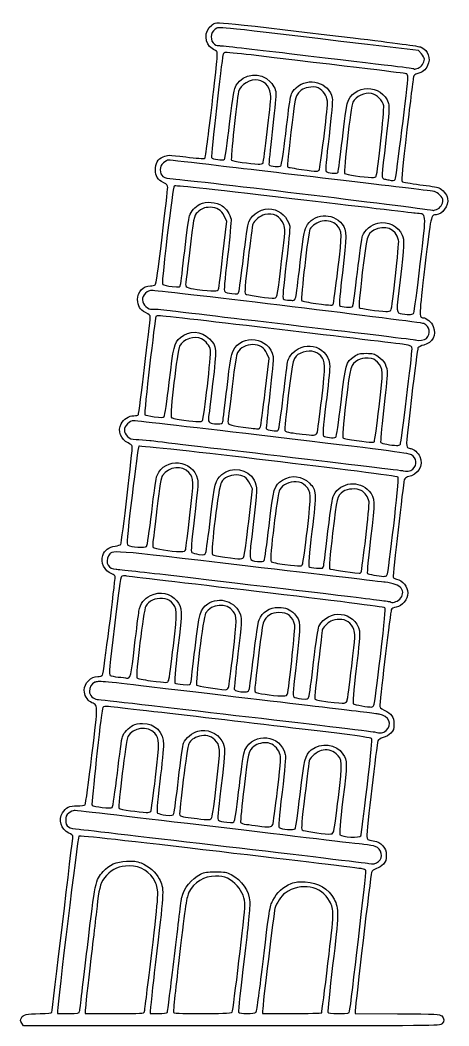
# Model space of a CAD drawing. Extents: x 10 to 184, y 190 to 292.
# Drawn here: x 146.03 to 164.83, y 247.54 to 291.65 of the extents above; entities that cross this region are included whole.
import ezdxf

# ---------------------------------------------------------------- set-up
doc = ezdxf.new("R2010")
doc.units = 0
doc.layers.add('Layer_1', color=7, linetype='CONTINUOUS')

msp = doc.modelspace()

# ---------------------------------------------------------------- linework, layer by layer
at = {"layer": 'Layer_1', "color": 7}
for points in [[(163.63106, 290.175142), (163.50497, 290.316255), (161.26901, 290.581959)], [(154.92242, 281.385403), (155.0912, 282.839027), (154.98262, 283.057289)], [(163.29667, 278.812919), (163.29707, 278.812916)], [(156.77682, 275.367239), (156.944, 276.815177), (156.8501, 277.027376)], [(156.05221, 269.657447), (156.21832, 271.091624), (156.11127, 271.305138)], [(160.97735, 255.870569), (160.97765, 255.870571)], [(147.66421, 248.208041), (147.66359, 248.083723), (148.1374, 248.083723)], [(148.88417, 248.245659), (148.88417, 248.083734), (150.16951, 248.083734)], [(151.73218, 248.221504), (151.73218, 248.083733), (152.09117, 248.083733)], [(156.65965, 248.202478), (156.65965, 248.083734), (157.94537, 248.083734)], [(160.72804, 248.234533), (160.72826, 248.091518), (162.57703, 248.076308)], [(155.3048, 247.541228), (146.17411, 247.541228), (146.09661, 247.659452), (146.09639, 247.659475)]]:
    msp.add_lwpolyline(points, dxfattribs=at)
for points in [[(163.48053, 289.543084)], [(156.68154, 285.377937)], [(159.1386, 285.076331)], [(161.64858, 284.813581)], [(162.48058, 284.667185)], [(164.29425, 283.349783)], [(154.73168, 279.852673)], [(157.29117, 279.558829)], [(159.75925, 279.190563)], [(162.29094, 278.919508)], [(163.84641, 277.692906)], [(154.02577, 274.088829)], [(156.56782, 273.817588)], [(159.05293, 273.546342)], [(161.56609, 273.175733)], [(162.70463, 273.049079)], [(163.25081, 271.954067)], [(153.28912, 268.438001)], [(155.8444, 268.121556)], [(158.42005, 267.805107)], [(160.98075, 267.438305)], [(162.11818, 267.307835)], [(162.67565, 266.253306)], [(152.54321, 262.696761)], [(155.16527, 262.380323)], [(157.76549, 262.154288)], [(160.36478, 261.792634)], [(161.5481, 261.600513)], [(162.08103, 260.49696)], [(151.75893, 256.950965)], [(154.44183, 256.684284)], [(157.11009, 256.367838)], [(159.77787, 256.051401)], [(161.75197, 254.745854)], [(148.63462, 248.185438)], [(151.4788, 248.162844)], [(155.3304, 248.135875)], [(159.25344, 248.119894)]]:
    msp.add_lwpolyline(points, close=True, dxfattribs=at)
for points in [[(154.43259, 291.426393), (154.68058, 291.599197), (154.08544, 291.652279), (160.62815, 290.873793)], [(154.45639, 290.401431), (154.10012, 290.59835), (154.08648, 291.185231), (154.43259, 291.426393)], [(154.66001, 291.296846), (154.41298, 291.194525), (154.32713, 290.862802), (154.49307, 290.651841)], [(161.26901, 290.581959), (154.61734, 291.372389), (154.79578, 291.353087), (154.66001, 291.296846)], [(160.62815, 290.873793), (162.46444, 290.655302), (163.53563, 290.509303), (163.6191, 290.466138)], [(154.44373, 287.933774), (154.67934, 289.916578), (154.70849, 290.245063), (154.65229, 290.284004)], [(154.65229, 290.284004), (154.61639, 290.308901), (154.5282, 290.361744), (154.45639, 290.401431)], [(154.49307, 290.651841), (154.56607, 290.559052), (154.62625, 290.532728), (154.76546, 290.532728)], [(154.76546, 290.532728), (154.86376, 290.532728), (156.2405, 290.379492), (157.82492, 290.192204)], [(163.6191, 290.466138), (163.9334, 290.303607), (164.04483, 289.984437), (163.90087, 289.659011)], [(154.92061, 290.10958), (154.86521, 289.848048), (154.39585, 285.679634), (154.41587, 285.627451)], [(155.00211, 290.229729), (154.96851, 290.216848), (154.93181, 290.162781), (154.92061, 290.10958)], [(156.16657, 290.12255), (155.55968, 290.19438), (155.03567, 290.242611), (155.00211, 290.229729)], [(162.98672, 289.290727), (162.94582, 289.316011), (161.79265, 289.456656), (156.16657, 290.12255)], [(157.82492, 290.192204), (162.54142, 289.634688), (163.26792, 289.545201), (163.29465, 289.518466)], [(163.48053, 289.543083), (163.62902, 289.594847), (163.75714, 289.779656), (163.75714, 289.942084)], [(163.75714, 289.942084), (163.75714, 289.992654), (163.70044, 290.09753), (163.63106, 290.175142)], [(155.50905, 288.799936), (155.8148, 289.321669), (156.58821, 289.398981), (156.99519, 288.948495)], [(163.29465, 289.518466), (163.32675, 289.486329), (163.31215, 289.484391), (163.48053, 289.543084)], [(163.90087, 289.659011), (163.81017, 289.453863), (163.68335, 289.355892), (163.43007, 289.295176)], [(156.46483, 289.021391), (156.14744, 289.091103), (155.66512, 288.806047), (155.60786, 288.514912)], [(157.02136, 288.281205), (157.02136, 288.677504), (156.82174, 288.943002), (156.46483, 289.021391)], [(156.99519, 288.948495), (157.19317, 288.729355), (157.24721, 288.601125), (157.24798, 288.348567)], [(158.13619, 288.68816), (158.6599, 289.185616), (159.58748, 288.918738), (159.71763, 288.233155)], [(162.48059, 284.667171), (162.52239, 284.719031), (163.0351, 288.861552), (163.03422, 289.139957)], [(163.03422, 289.139957), (163.03399, 289.206865), (163.01262, 289.274711), (162.98672, 289.290727)], [(163.28151, 289.164513), (163.26781, 289.108949), (163.13752, 288.066681), (162.992, 286.848363)], [(163.43007, 289.295176), (163.35377, 289.276884), (163.2969, 289.226869), (163.28151, 289.164513)], [(155.21526, 287.098104), (155.3761, 288.442507), (155.40805, 288.627603), (155.50905, 288.799936)], [(155.60786, 288.514912), (155.52116, 288.073825), (155.25476, 285.545454), (155.29121, 285.509007)], [(157.67718, 286.668478), (157.89369, 288.503175), (157.88055, 288.445327), (158.13619, 288.68816)], [(158.7725, 288.714234), (158.48822, 288.694342), (158.32646, 288.6036), (158.17254, 288.377682)], [(159.19127, 288.625848), (159.05918, 288.714859), (158.99003, 288.729455), (158.7725, 288.714234)], [(159.50765, 288.008463), (159.50756, 288.262239), (159.38977, 288.492093), (159.19127, 288.625848)], [(160.37125, 287.97856), (160.61359, 288.865208), (161.91802, 288.876432), (162.18236, 287.99415)], [(161.44527, 288.430552), (161.13597, 288.488572), (160.75349, 288.314062), (160.61925, 288.053674)], [(156.68154, 285.377933), (156.72054, 285.441033), (157.02136, 288.011115), (157.02136, 288.281205)], [(157.24798, 288.348567), (157.2483, 288.244515), (157.17358, 287.52379), (157.08194, 286.746955)], [(158.17254, 288.377682), (158.09614, 288.265526), (158.0506, 287.988721), (157.90393, 286.744232)], [(159.71763, 288.233155), (159.73663, 288.133009), (159.68093, 287.482374), (159.57479, 286.565077)], [(160.61925, 288.053674), (160.53105, 287.882507), (160.19779, 284.987471), (160.25925, 284.926005)], [(161.97434, 287.888777), (161.93174, 288.116059), (161.6648, 288.389366), (161.44527, 288.430552)], [(154.13201, 285.590992), (154.15281, 285.611792), (154.29308, 286.666045), (154.44373, 287.933774)], [(159.1386, 285.076334), (159.1895, 285.137694), (159.50777, 287.666228), (159.50765, 288.008463)], [(160.1604, 286.426065), (160.2492, 287.180483), (160.34407, 287.879106), (160.37125, 287.97856)], [(161.64858, 284.813577), (161.71478, 284.986073), (162.00497, 287.725525), (161.97434, 287.888777)], [(162.18236, 287.99415), (162.22966, 287.836342), (162.21366, 287.608313), (162.06907, 286.380052)], [(154.99173, 285.546581), (155.01543, 285.570261), (155.116, 286.268446), (155.21526, 287.098104)], [(157.08194, 286.746955), (156.99034, 285.970121), (156.92882, 285.321036), (156.94531, 285.304545)], [(157.90393, 286.744232), (157.80683, 285.920106), (157.74218, 285.230973), (157.76032, 285.212825)], [(162.992, 286.848363), (162.79326, 285.184442), (162.74023, 284.619614), (162.77891, 284.578482)], [(157.46143, 285.259925), (157.49513, 285.292095), (157.58058, 285.849935), (157.67718, 286.668478)], [(159.57479, 286.565077), (159.45769, 285.553025), (159.4157, 285.046262), (159.44641, 285.01555)], [(159.97244, 284.98528), (159.98704, 285.02329), (160.07164, 285.671648), (160.1604, 286.426065)], [(162.06907, 286.380052), (161.86997, 284.68843), (161.87077, 284.709833), (162.00537, 284.681105)], [(151.9582, 285.071077), (151.9582, 285.378985), (152.058, 285.549231), (152.30153, 285.656972)], [(152.30153, 285.656972), (152.50241, 285.745832), (152.50444, 285.745812), (153.2985, 285.649572)], [(152.54143, 285.514795), (152.49493, 285.514795), (152.39353, 285.458165), (152.31606, 285.388942)], [(154.72193, 285.265327), (153.56914, 285.402534), (152.58791, 285.514795), (152.54143, 285.514795)], [(153.2985, 285.649572), (153.73613, 285.596552), (154.11121, 285.570182), (154.13201, 285.590992)], [(154.41587, 285.627451), (154.44427, 285.553511), (154.93039, 285.485242), (154.99173, 285.546581)], [(155.29121, 285.509007), (155.33541, 285.464857), (156.13242, 285.349916), (156.46491, 285.339757)], [(152.32412, 284.518077), (152.06081, 284.652407), (151.9582, 284.807485), (151.9582, 285.071077)], [(152.31606, 285.388942), (152.20525, 285.289932), (152.17521, 285.226503), (152.17521, 285.091523)], [(152.17521, 285.091523), (152.17521, 284.807469), (152.29823, 284.719374), (152.73971, 284.687269)], [(160.45706, 284.587275), (158.45554, 284.822996), (155.87473, 285.12812), (154.72193, 285.265327)], [(156.46491, 285.339757), (156.56911, 285.336557), (156.6666, 285.353747), (156.68154, 285.377937)], [(156.94531, 285.304545), (157.00951, 285.240385), (157.40513, 285.206185), (157.46143, 285.259925)], [(157.76032, 285.212825), (157.77842, 285.194675), (158.05192, 285.145775), (158.36798, 285.104161)], [(158.36798, 285.104161), (159.10804, 285.006711), (159.08161, 285.007671), (159.1386, 285.076331)], [(159.44641, 285.01555), (159.47151, 284.99045), (159.59417, 284.95782), (159.71899, 284.94304)], [(159.71899, 284.94304), (159.89823, 284.92181), (159.95149, 284.93069), (159.97244, 284.98528)], [(152.50033, 284.304607), (152.5006, 284.402717), (152.46453, 284.446464), (152.32412, 284.518077)], [(152.73971, 284.687269), (153.7151, 284.616339), (164.09362, 283.358018), (164.14595, 283.304343)], [(160.25925, 284.926005), (160.30695, 284.878335), (161.0882, 284.762805), (161.43547, 284.752071)], [(164.2037, 284.133725), (164.1446, 284.147455), (162.45858, 284.351553), (160.45706, 284.587275)], [(161.43547, 284.752071), (161.56364, 284.748071), (161.63091, 284.767521), (161.64858, 284.813581)], [(162.00537, 284.681105), (162.06127, 284.669165), (162.14778, 284.650795), (162.1975, 284.640285)], [(162.1975, 284.640285), (162.36766, 284.604305), (162.4351, 284.610715), (162.48058, 284.667185)], [(162.77891, 284.578482), (162.80721, 284.548362), (163.15588, 284.483802), (163.5537, 284.43501)], [(152.25654, 282.129971), (152.39043, 283.258151), (152.50013, 284.236737), (152.50033, 284.304607)], [(152.78592, 284.371379), (152.75422, 284.339279), (152.6293, 283.451347), (152.48241, 282.214713)], [(157.94788, 283.819243), (153.9624, 284.2926), (152.82792, 284.413947), (152.78592, 284.371379)], [(163.5537, 284.43501), (163.95152, 284.38622), (164.32967, 284.326153), (164.39403, 284.301532)], [(164.57086, 283.75297), (164.57086, 283.870793), (164.3501, 284.099728), (164.2037, 284.133725)], [(164.39403, 284.301532), (164.55375, 284.240432), (164.74221, 284.006365), (164.77579, 283.827374)], [(153.91517, 283.577584), (154.18212, 283.713771), (154.63668, 283.683263), (154.8829, 283.512634)], [(163.36062, 283.182532), (163.19309, 283.199042), (160.75735, 283.48556), (157.94788, 283.819243)], [(164.77579, 283.827374), (164.83349, 283.519949), (164.54656, 283.118819), (164.26901, 283.118819)], [(164.29425, 283.349779), (164.4442, 283.402049), (164.57086, 283.586672), (164.57086, 283.75297)], [(153.8022, 283.219613), (153.64776, 283.075632), (153.62438, 282.957484), (153.45129, 281.446201)], [(153.45501, 283.063491), (153.52161, 283.268973), (153.69927, 283.467441), (153.91517, 283.577584)], [(154.35576, 283.442231), (154.10877, 283.440331), (153.98594, 283.390921), (153.8022, 283.219613)], [(154.98262, 283.057289), (154.84732, 283.329275), (154.65954, 283.444585), (154.35576, 283.442231)], [(154.8829, 283.512634), (155.07146, 283.381956), (155.22991, 283.14143), (155.27631, 282.915419)], [(156.05808, 282.810872), (156.20103, 283.168156), (156.68247, 283.432377), (157.07094, 283.366747)], [(157.58783, 282.692086), (157.44826, 283.057532), (157.13065, 283.221306), (156.75674, 283.120623)], [(157.07094, 283.366747), (157.44162, 283.304117), (157.75908, 282.997721), (157.85129, 282.613584)], [(158.57098, 282.576064), (158.86887, 283.178648), (159.72427, 283.244888), (160.15856, 282.699002)], [(163.58003, 280.964734), (163.85836, 283.343017), (163.87929, 283.131424), (163.36062, 283.182532)], [(164.14595, 283.304343), (164.14895, 283.301743), (164.21515, 283.322223), (164.29425, 283.349783)], [(153.24698, 281.53662), (153.33498, 282.294961), (153.42861, 282.982053), (153.45501, 283.063491)], [(155.27631, 282.915419), (155.29161, 282.840829), (155.22361, 282.108481), (155.1252, 281.287982)], [(155.82462, 281.23891), (155.91462, 282.007556), (156.01969, 282.714939), (156.05808, 282.810872)], [(156.75674, 283.120623), (156.55068, 283.065133), (156.27361, 282.848552), (156.22904, 282.708127)], [(159.27712, 282.834645), (159.08796, 282.809275), (158.81831, 282.633784), (158.73805, 282.483813)], [(159.91124, 282.656118), (159.75621, 282.81468), (159.55359, 282.871727), (159.27712, 282.834645)], [(161.04435, 282.19221), (161.11895, 282.418265), (161.4533, 282.695258), (161.72082, 282.752629)], [(161.72082, 282.752629), (162.15069, 282.844819), (162.62527, 282.611752), (162.79016, 282.22747)], [(164.26901, 283.118819), (164.0484, 283.118819), (164.04764, 283.115319), (163.78188, 280.864354)], [(156.22904, 282.708127), (156.21354, 282.659337), (156.12268, 281.963847), (156.0271, 281.162585)], [(157.49823, 281.077235), (157.65792, 282.446198), (157.66094, 282.500607), (157.58783, 282.692086)], [(157.85129, 282.613584), (157.86729, 282.547034), (157.79929, 281.816332), (157.70029, 280.989813)], [(158.31137, 281.016737), (158.43959, 282.1091), (158.4901, 282.412452), (158.57098, 282.576064)], [(158.73805, 282.483813), (158.65945, 282.336889), (158.32324, 279.403004), (158.37862, 279.346995)], [(159.96574, 280.710035), (160.1598, 282.333743), (160.15784, 282.403902), (159.91124, 282.656118)], [(160.15856, 282.699002), (160.35696, 282.449615), (160.35772, 282.197166), (160.16456, 280.569619)], [(161.53795, 282.432629), (161.24877, 282.270811), (161.23005, 282.201566), (161.03597, 280.575961)], [(162.62798, 282.006812), (162.51558, 282.50518), (162.01621, 282.700258), (161.53795, 282.432629)], [(151.95174, 280.039858), (151.99554, 280.067588), (152.08291, 280.666991), (152.25654, 282.129971)], [(152.48241, 282.214713), (152.28678, 280.567754), (152.24459, 280.100907), (152.28759, 280.058573)], [(160.82199, 280.595174), (160.91599, 281.387747), (161.01603, 282.106413), (161.04435, 282.19221)], [(162.29094, 278.919508), (162.35494, 279.023133), (162.66352, 281.849269), (162.62798, 282.006812)], [(162.79016, 282.22747), (162.88226, 282.012809), (162.86916, 281.753157), (162.69106, 280.261749)], [(153.06269, 280.050083), (153.07609, 280.109343), (153.15899, 280.778279), (153.24698, 281.53662)], [(153.45129, 281.446201), (153.37579, 280.787315), (153.30532, 280.19641), (153.29461, 280.13308)], [(154.73168, 279.852668), (154.74378, 279.896178), (154.82958, 280.585911), (154.92242, 281.385403)], [(155.1252, 281.287982), (154.98608, 280.128276), (154.95833, 279.784394), (155.00055, 279.743293)], [(155.61652, 279.734613), (155.64092, 279.793333), (155.7346, 280.470263), (155.82462, 281.23891)], [(156.0271, 281.162585), (155.88871, 280.002461), (155.86472, 279.693931), (155.90929, 279.647731)], [(157.29115, 279.558825), (157.31415, 279.614765), (157.40734, 280.298053), (157.49823, 281.077235)], [(157.70029, 280.989813), (157.56719, 279.878938), (157.53326, 279.471359), (157.57017, 279.426876)], [(157.86117, 279.366696), (158.14926, 279.366696), (158.09384, 279.16358), (158.31137, 281.016737)], [(159.75926, 279.190565), (159.77626, 279.218015), (159.86914, 279.901772), (159.96574, 280.710035)], [(160.16456, 280.569619), (160.06429, 279.722916), (160.01551, 279.156842), (160.04064, 279.131707)], [(160.6155, 279.096507), (160.6351, 279.128197), (160.72801, 279.802602), (160.82199, 280.595174)], [(161.03597, 280.575961), (160.92751, 279.667485), (160.87406, 279.067229), (160.89938, 279.041913)], [(163.29707, 278.812916), (163.31927, 278.856426), (163.44661, 279.824746), (163.58003, 280.964734)], [(163.78188, 280.864354), (163.52193, 278.66263), (163.51963, 278.598159), (163.70078, 278.598159)], [(153.29461, 280.13308), (153.26181, 279.938846), (153.32421, 279.902568), (153.79475, 279.842413)], [(162.69106, 280.261749), (162.51543, 278.791353), (162.51499, 278.79906), (162.77686, 278.766259)], [(151.18215, 279.392296), (151.18215, 279.738134), (151.42098, 279.998832), (151.73914, 280.000288)], [(151.52084, 279.673074), (151.33948, 279.49186), (151.34988, 279.262311), (151.54744, 279.085795)], [(151.85763, 279.78827), (151.67954, 279.79487), (151.62353, 279.77569), (151.52084, 279.673074)], [(151.73914, 280.000288), (151.82234, 280.000649), (151.918, 280.018478), (151.95174, 280.039858)], [(163.74167, 278.342498), (163.60966, 278.404548), (152.40053, 279.768217), (151.85763, 279.78827)], [(152.28759, 280.058573), (152.31779, 280.028853), (152.49906, 279.990543), (152.69045, 279.973443)], [(152.69045, 279.973443), (153.03133, 279.942983), (153.03893, 279.944543), (153.06269, 280.050083)], [(153.79475, 279.842413), (154.47813, 279.755053), (154.70528, 279.757533), (154.73168, 279.852673)], [(155.00055, 279.743293), (155.03045, 279.714213), (155.17124, 279.676343), (155.31348, 279.659143)], [(155.31348, 279.659143), (155.55656, 279.629733), (155.57476, 279.634273), (155.61652, 279.734613)], [(151.52687, 278.829849), (151.28561, 278.943252), (151.18215, 279.112061), (151.18215, 279.392296)], [(155.90929, 279.647731), (155.96199, 279.593081), (156.70555, 279.475574), (157.07885, 279.462899)], [(157.07885, 279.462899), (157.21611, 279.458199), (157.2575, 279.476939), (157.29117, 279.558829)], [(157.57017, 279.426876), (157.60027, 279.390546), (157.71564, 279.366696), (157.86117, 279.366696)], [(158.37862, 279.346995), (158.40482, 279.320535), (158.68479, 279.266035), (159.00085, 279.225883)], [(159.00085, 279.225883), (159.74439, 279.131423), (159.7233, 279.132403), (159.75925, 279.190563)], [(151.73131, 278.609261), (151.73202, 278.712516), (151.69771, 278.749548), (151.52687, 278.829849)], [(151.54744, 279.085795), (151.65132, 278.992975), (151.72682, 278.959724), (151.79382, 278.977276)], [(151.79382, 278.977276), (151.84692, 278.991196), (152.2159, 278.962966), (152.61372, 278.914546)], [(152.61372, 278.914546), (153.01154, 278.866126), (155.58493, 278.560912), (158.33236, 278.236293)], [(160.04064, 279.131707), (160.11254, 279.059767), (160.57528, 279.031432), (160.6155, 279.096507)], [(160.89938, 279.041913), (160.94318, 278.998133), (161.74734, 278.883181), (162.07053, 278.874508)], [(162.07053, 278.874508), (162.17473, 278.871708), (162.27392, 278.891958), (162.29094, 278.919508)], [(162.77686, 278.766259), (163.12885, 278.722169), (163.25618, 278.733599), (163.29667, 278.812919)], [(151.21278, 274.349572), (151.24298, 274.398392), (151.72986, 278.398287), (151.73131, 278.609261)], [(151.98378, 278.648178), (151.93488, 278.569018), (151.45631, 274.380535), (151.4922, 274.345587)], [(152.14363, 278.688598), (152.06943, 278.688598), (151.99752, 278.670408), (151.98378, 278.648178)], [(162.86465, 277.423571), (162.43285, 277.491671), (152.28898, 278.688598), (152.14363, 278.688598)], [(163.70078, 278.598159), (163.85286, 278.598159), (164.06838, 278.41125), (164.14369, 278.214052)], [(163.8464, 277.692903), (164.04866, 277.895159), (163.99579, 278.223041), (163.74167, 278.342498)], [(153.057, 277.725498), (153.43557, 278.057877), (153.96953, 278.035042), (154.33424, 277.670878)], [(155.36548, 277.151167), (155.75184, 277.926331), (156.96374, 277.750329), (157.12602, 276.895488)], [(158.33236, 278.236293), (161.07979, 277.911674), (163.34803, 277.638134), (163.37289, 277.628426)], [(164.14369, 278.214052), (164.29125, 277.827673), (164.12729, 277.502108), (163.73505, 277.402507)], [(152.56737, 275.772778), (152.75021, 277.342289), (152.78681, 277.488271), (153.057, 277.725498)], [(153.97905, 277.678413), (153.68697, 277.829451), (153.17724, 277.657523), (153.02018, 277.355003)], [(154.37858, 277.180438), (154.34488, 277.360313), (154.16802, 277.580691), (153.97905, 277.678413)], [(154.33424, 277.670878), (154.65266, 277.35294), (154.65717, 277.287775), (154.47042, 275.702056)], [(157.97917, 277.042521), (158.56803, 277.681351), (159.60981, 277.294995), (159.60603, 276.439188)], [(163.37289, 277.628426), (163.5078, 277.575756), (163.76417, 277.610666), (163.84641, 277.692906)], [(153.02018, 277.355003), (152.91931, 277.160719), (152.58372, 274.300479), (152.65326, 274.227775)], [(154.02577, 274.088827), (154.08907, 274.169537), (154.41222, 277.00113), (154.37858, 277.180438)], [(155.10214, 275.546746), (155.23452, 276.690773), (155.28288, 276.985437), (155.36548, 277.151167)], [(155.56704, 277.081457), (155.50794, 276.980273), (155.44412, 276.583272), (155.3272, 275.589664)], [(156.23021, 277.421901), (155.95705, 277.421204), (155.68343, 277.280737), (155.56704, 277.081457)], [(156.8501, 277.027376), (156.72983, 277.299276), (156.53594, 277.422678), (156.23021, 277.421901)], [(157.76982, 276.711133), (157.78632, 276.786413), (157.88056, 276.935542), (157.97917, 277.042521)], [(158.31279, 277.036961), (158.00661, 276.89167), (157.98234, 276.805671), (157.7896, 275.182622)], [(159.21068, 276.921119), (159.00618, 277.16415), (158.67174, 277.207298), (158.31279, 277.036961)], [(160.67567, 276.90093), (160.85084, 277.023927), (160.90687, 277.038557), (161.20278, 277.038557)], [(161.20278, 277.038557), (161.49862, 277.038557), (161.55473, 277.023917), (161.72969, 276.901057)], [(162.70463, 273.049075), (162.74373, 273.099895), (163.21981, 276.988826), (163.21617, 277.228017)], [(163.21617, 277.228017), (163.21417, 277.354804), (163.18007, 277.373829), (162.86465, 277.423571)], [(163.47715, 277.2827), (163.45765, 277.24786), (163.32923, 276.263238), (163.19186, 275.094647)], [(163.73505, 277.402507), (163.61274, 277.371457), (163.49669, 277.317537), (163.47715, 277.2827)], [(157.12602, 276.895488), (157.14092, 276.816798), (157.07452, 276.086247), (156.97847, 275.272045)], [(157.56923, 275.143871), (157.66303, 275.930581), (157.75328, 276.635849), (157.76982, 276.711133)], [(159.25518, 275.049467), (159.4308, 276.571045), (159.42863, 276.662073), (159.21068, 276.921119)], [(160.10246, 274.896276), (160.30377, 276.582226), (160.32437, 276.654265), (160.67567, 276.90093)], [(160.84559, 276.735287), (160.51349, 276.540463), (160.51551, 276.547544), (160.31883, 274.891776)], [(161.28866, 276.822337), (161.07283, 276.835727), (160.9886, 276.819137), (160.84559, 276.735287)], [(161.70352, 276.643909), (161.57089, 276.788633), (161.52688, 276.807561), (161.28866, 276.822337)], [(161.76982, 274.685434), (161.96348, 276.309362), (161.96169, 276.362158), (161.70352, 276.643909)], [(161.72969, 276.901057), (162.00269, 276.709358), (162.12803, 276.471251), (162.12896, 276.142568)], [(159.60603, 276.439188), (159.60539, 276.296433), (159.53153, 275.570729), (159.44182, 274.826513)], [(162.12896, 276.142568), (162.12937, 275.997864), (162.05676, 275.268317), (161.96752, 274.521351)], [(152.34338, 274.266597), (152.37618, 274.301777), (152.46785, 274.918525), (152.56737, 275.772778)], [(154.47042, 275.702056), (154.38132, 274.945318), (154.29901, 274.271012), (154.28755, 274.203599)], [(154.91745, 274.043627), (154.92985, 274.099567), (155.01295, 274.775974), (155.10214, 275.546746)], [(155.3272, 275.589664), (155.2396, 274.84501), (155.15905, 274.183933), (155.14824, 274.120602)], [(156.56783, 273.817587), (156.59083, 273.873527), (156.68487, 274.570874), (156.77682, 275.367239)], [(156.97847, 275.272045), (156.88237, 274.457844), (156.81356, 273.766152), (156.82554, 273.734952)], [(157.34987, 273.664652), (157.37677, 273.691512), (157.47544, 274.35716), (157.56923, 275.143871)], [(157.7896, 275.182622), (157.6933, 274.372067), (157.62521, 273.681196), (157.63819, 273.647352)], [(159.05291, 273.546347), (159.07521, 273.602287), (159.16622, 274.278694), (159.25518, 275.049467)], [(159.44182, 274.826513), (159.30956, 273.728926), (159.28971, 273.463138), (159.33673, 273.419098)], [(159.86898, 273.353978), (159.90168, 273.374198), (159.99173, 273.96892), (160.10246, 274.896276)], [(160.31883, 274.891776), (160.19412, 273.841814), (160.15392, 273.367826), (160.18675, 273.334427)], [(163.19186, 275.094647), (162.95843, 273.108939), (162.94714, 272.96624), (163.01918, 272.913429)], [(161.56606, 273.175726), (161.58226, 273.201876), (161.67391, 273.881241), (161.76982, 274.685434)], [(161.96752, 274.521351), (161.87142, 273.716359), (161.82191, 273.146659), (161.84603, 273.122539)], [(150.76206, 273.107744), (150.44225, 273.259505), (150.29964, 273.643975), (150.45297, 273.941008)], [(150.45297, 273.941008), (150.56117, 274.150593), (150.7974, 274.303562), (151.01288, 274.303562)], [(150.73417, 273.945382), (150.55651, 273.76772), (150.55651, 273.573611), (150.73417, 273.395949)], [(151.02907, 274.077525), (150.90946, 274.077525), (150.83129, 274.042495), (150.73417, 273.945382)], [(151.01288, 274.303562), (151.10718, 274.303562), (151.19714, 274.324262), (151.21278, 274.349572)], [(157.12352, 273.374744), (153.86109, 273.761273), (151.11859, 274.077525), (151.02907, 274.077525)], [(151.4922, 274.345587), (151.5123, 274.326007), (151.69957, 274.286817), (151.90833, 274.258497)], [(151.90833, 274.258497), (152.21539, 274.216847), (152.29851, 274.218397), (152.34338, 274.266597)], [(152.65326, 274.227775), (152.68126, 274.198525), (152.9279, 274.145045), (153.2014, 274.108929)], [(153.2014, 274.108929), (153.84771, 274.023579), (153.97221, 274.020549), (154.02577, 274.088829)], [(154.28755, 274.203599), (154.25615, 274.019135), (154.36325, 273.941912), (154.65038, 273.941912)], [(154.65038, 273.941912), (154.86717, 273.941912), (154.89748, 273.953452), (154.91745, 274.043627)], [(155.14824, 274.120602), (155.11244, 273.911074), (155.17234, 273.88219), (155.80927, 273.801828)], [(155.80927, 273.801828), (156.14024, 273.760068), (156.4369, 273.723648), (156.46852, 273.720888)], [(156.46852, 273.720888), (156.50012, 273.718088), (156.54482, 273.761648), (156.56782, 273.817588)], [(156.82554, 273.734952), (156.85484, 273.658472), (157.2859, 273.600691), (157.34987, 273.664652)], [(157.63819, 273.647352), (157.65169, 273.612072), (157.76145, 273.574132), (157.89537, 273.558422)], [(157.89537, 273.558422), (158.02383, 273.543362), (158.251, 273.514072), (158.40018, 273.493342)], [(158.40018, 273.493342), (158.89793, 273.424182), (159.00781, 273.433102), (159.05293, 273.546342)], [(150.73417, 273.395949), (150.8477, 273.282416), (150.90081, 273.263806), (151.11124, 273.263806)], [(150.94718, 272.970304), (150.93438, 273.003654), (150.85108, 273.065504), (150.76206, 273.107744)], [(151.11124, 273.263806), (151.24595, 273.263806), (151.51706, 273.243196), (151.7137, 273.218006)], [(151.7137, 273.218006), (151.91035, 273.192816), (154.48189, 272.887357), (157.42823, 272.539215)], [(163.1912, 272.592541), (163.08464, 272.654771), (161.77164, 272.824039), (157.12352, 273.374744)], [(159.33673, 273.419098), (159.40573, 273.354468), (159.79309, 273.307078), (159.86898, 273.353978)], [(160.18675, 273.334427), (160.21275, 273.308017), (160.4825, 273.253417), (160.78628, 273.213093)], [(160.78628, 273.213093), (161.48582, 273.120233), (161.53047, 273.118093), (161.56609, 273.175733)], [(161.84603, 273.122539), (161.88533, 273.083249), (162.29848, 273.009396), (162.54233, 272.998079)], [(162.54233, 272.998079), (162.60763, 272.995079), (162.68069, 273.017999), (162.70463, 273.049079)], [(150.44451, 268.653922), (150.48421, 268.718232), (150.97192, 272.905815), (150.94718, 272.970304)], [(151.23041, 272.960946), (151.20651, 272.937036), (151.07375, 271.96413), (150.9354, 270.798934)], [(162.60703, 271.611461), (162.54353, 271.689891), (151.29379, 273.024325), (151.23041, 272.960946)], [(163.01918, 272.913429), (163.06158, 272.882349), (163.12484, 272.856919), (163.15976, 272.856919)], [(163.15976, 272.856919), (163.27354, 272.856919), (163.49462, 272.66614), (163.55878, 272.512601)], [(152.03192, 271.680049), (152.37488, 272.500861), (153.61634, 272.385801), (153.8138, 271.514904)], [(157.42823, 272.539215), (160.37457, 272.191073), (162.80555, 271.897976), (162.83042, 271.887887)], [(163.55878, 272.512601), (163.72734, 272.109174), (163.49038, 271.712296), (163.02317, 271.615396)], [(163.2508, 271.954066), (163.45821, 272.147299), (163.42964, 272.453278), (163.1912, 272.592541)], [(153.42296, 271.814304), (153.14753, 272.14163), (152.55548, 272.072198), (152.26737, 271.678782)], [(153.47456, 269.941039), (153.65328, 271.469134), (153.65124, 271.542968), (153.42296, 271.814304)], [(154.87079, 271.717855), (155.29801, 272.092966), (156.03306, 271.968627), (156.28725, 271.478249)], [(162.83042, 271.887887), (162.95327, 271.838037), (163.16143, 271.870807), (163.25081, 271.954067)], [(151.79709, 270.075832), (151.88979, 270.870971), (151.9955, 271.592869), (152.03192, 271.680049)], [(152.26737, 271.678782), (152.20487, 271.593442), (152.15077, 271.262358), (152.02776, 270.212361)], [(153.8138, 271.514904), (153.842, 271.39046), (153.8036, 270.927657), (153.67581, 269.850704)], [(154.85253, 271.389492), (154.72971, 271.190776), (154.3721, 268.301645), (154.45932, 268.212788)], [(154.37956, 269.828102), (154.55906, 271.369407), (154.58424, 271.466263), (154.87079, 271.717855)], [(155.51492, 271.703352), (155.22347, 271.702352), (154.97232, 271.583322), (154.85253, 271.389492)], [(156.11127, 271.305138), (155.96373, 271.599377), (155.80648, 271.704382), (155.51492, 271.703352)], [(156.28725, 271.478249), (156.43441, 271.194338), (156.43187, 271.06288), (156.24965, 269.536834)], [(156.94454, 269.472257), (157.13894, 271.146886), (157.16856, 271.247986), (157.53054, 271.471779)], [(158.14169, 271.398149), (157.84726, 271.420459), (157.53929, 271.278698), (157.41629, 271.064228)], [(157.53054, 271.471779), (157.93669, 271.72288), (158.38643, 271.675097), (158.71566, 271.345866)], [(158.53812, 271.227256), (158.40807, 271.353308), (158.33868, 271.383221), (158.14169, 271.398149)], [(158.71566, 271.345866), (159.02779, 271.033735), (159.03085, 270.974121), (158.82415, 269.228182)], [(159.79161, 270.822346), (160.07734, 271.400493), (160.9088, 271.493352), (161.33556, 270.994776)], [(162.11811, 267.307837), (162.19261, 267.401977), (162.66293, 271.542381), (162.60703, 271.611461)], [(162.87553, 271.488731), (162.82423, 271.273169), (162.36635, 267.276118), (162.38679, 267.222845)], [(163.02317, 271.615396), (162.94437, 271.599056), (162.89083, 271.553096), (162.87553, 271.488731)], [(157.41629, 271.064228), (157.3011, 270.863381), (156.95269, 267.977594), (157.03421, 267.899598)], [(158.62452, 269.318466), (158.80816, 270.899639), (158.80504, 270.968527), (158.53812, 271.227256)], [(160.19804, 270.974208), (159.93024, 270.774269), (159.92544, 270.755385), (159.73436, 269.151668)], [(160.98554, 271.024608), (160.78897, 271.130469), (160.37155, 271.103748), (160.19804, 270.974208)], [(161.33379, 270.528807), (161.29139, 270.737345), (161.15298, 270.934436), (160.98554, 271.024608)], [(161.33556, 270.994776), (161.59733, 270.688966), (161.60004, 270.599313), (161.39866, 268.915115)], [(150.9354, 270.798934), (150.70504, 268.858786), (150.69006, 268.67586), (150.75753, 268.626521)], [(159.5305, 269.240416), (159.66039, 270.354769), (159.71047, 270.658177), (159.79161, 270.822346)], [(160.98074, 267.438306), (161.03594, 267.527696), (161.36262, 270.386949), (161.33379, 270.528807)], [(151.57265, 268.569261), (151.60575, 268.605351), (151.69711, 269.218505), (151.79709, 270.075832)], [(152.02776, 270.212361), (151.94036, 269.466452), (151.8588, 268.795134), (151.84649, 268.720543)], [(153.28907, 268.438002), (153.30097, 268.493942), (153.38437, 269.170311), (153.47456, 269.941039)], [(153.67581, 269.850704), (153.53742, 268.684762), (153.5107, 268.347337), (153.5535, 268.306016)], [(154.1696, 268.297336), (154.1939, 268.356056), (154.28835, 269.044897), (154.37956, 269.828102)], [(155.8444, 268.121555), (155.8673, 268.177495), (155.96084, 268.86865), (156.05221, 269.657447)], [(156.24965, 269.536834), (156.04778, 267.846266), (156.03374, 267.962926), (156.44503, 267.913482)], [(156.7285, 267.946902), (156.7539, 267.980972), (156.85112, 268.667383), (156.94454, 269.472257)], [(158.42003, 267.805109), (158.44233, 267.861049), (158.53435, 268.542063), (158.62452, 269.318466)], [(158.82415, 269.228182), (158.70351, 268.209171), (158.66178, 267.717546), (158.69327, 267.686066)], [(159.34367, 267.732328), (159.35807, 267.803438), (159.44207, 268.482075), (159.5305, 269.240416)], [(159.73436, 269.151668), (159.61353, 268.137455), (159.56911, 267.623923), (159.59959, 267.593442)], [(150.19321, 268.584662), (150.31853, 268.601902), (150.43162, 268.633062), (150.44451, 268.653922)], [(151.84649, 268.720543), (151.83419, 268.645953), (151.84049, 268.55846), (151.86139, 268.526116)], [(161.39866, 268.915115), (161.30026, 268.092738), (161.23639, 267.403329), (161.25664, 267.383097)], [(149.6512, 268.173641), (149.7257, 268.399385), (149.92058, 268.547165), (150.19321, 268.584662)], [(156.01098, 267.706247), (149.75434, 268.445038), (150.06593, 268.421972), (149.90992, 268.157871)], [(150.75753, 268.626521), (150.87602, 268.539881), (151.50515, 268.495686), (151.57265, 268.569261)], [(151.86139, 268.526116), (151.89909, 268.466526), (152.64396, 268.35111), (153.05367, 268.341371)], [(153.05367, 268.341371), (153.24092, 268.336871), (153.27022, 268.348971), (153.28912, 268.438001)], [(153.5535, 268.306016), (153.5836, 268.276936), (153.72463, 268.239066), (153.86687, 268.221866)], [(153.86687, 268.221866), (154.11, 268.192456), (154.12812, 268.196976), (154.1696, 268.297336)], [(154.45932, 268.212788), (154.48942, 268.182158), (154.7374, 268.128498), (155.01046, 268.093536)], [(150.04233, 267.365002), (149.72086, 267.499318), (149.54717, 267.858425), (149.6512, 268.173641)], [(149.90992, 268.157871), (149.73564, 267.862843), (149.89992, 267.567774), (150.23888, 267.567774)], [(155.01046, 268.093536), (155.74121, 267.999976), (155.79532, 268.001796), (155.8444, 268.121556)], [(156.44503, 267.913482), (156.61994, 267.892452), (156.69447, 267.901242), (156.7285, 267.946902)], [(157.03421, 267.899598), (157.06441, 267.870668), (157.3333, 267.817078), (157.63167, 267.780497)], [(157.63167, 267.780497), (158.3842, 267.688237), (158.37334, 267.687907), (158.42005, 267.805107)], [(150.19514, 267.24791), (150.19514, 267.27719), (150.12634, 267.32988), (150.04233, 267.365002)], [(150.23888, 267.567774), (150.33979, 267.567774), (151.53586, 267.435918), (152.89683, 267.274759)], [(162.03928, 266.999281), (161.90253, 267.012751), (159.18979, 267.330889), (156.01098, 267.706247)], [(158.69327, 267.686066), (158.71867, 267.660646), (158.86954, 267.631566), (159.02851, 267.621446)], [(159.02851, 267.621446), (159.31584, 267.603156), (159.3177, 267.603806), (159.34367, 267.732328)], [(159.59959, 267.593442), (159.63439, 267.558692), (160.4247, 267.43578), (160.89515, 267.391965)], [(160.89515, 267.391965), (160.92475, 267.389165), (160.96325, 267.410065), (160.98075, 267.438305)], [(161.25664, 267.383097), (161.29014, 267.349657), (161.74174, 267.270572), (161.97732, 267.256905)], [(149.64569, 262.925699), (149.68349, 262.971209), (150.19514, 266.99629), (150.19514, 267.24791)], [(150.47479, 267.257416), (150.43349, 267.231266), (150.33805, 266.568368), (150.16193, 265.084375)], [(150.66983, 267.273386), (150.59523, 267.285296), (150.50747, 267.278086), (150.47479, 267.257416)], [(156.38846, 266.592853), (153.31781, 266.955234), (150.74442, 267.261474), (150.66983, 267.273386)], [(152.89683, 267.274759), (160.76721, 266.34279), (162.23615, 266.165397), (162.25716, 266.144385)], [(161.97732, 267.256905), (162.03022, 267.253805), (162.0936, 267.276755), (162.11818, 267.307835)], [(162.74006, 266.740229), (162.65606, 266.860091), (162.36689, 266.967004), (162.03928, 266.999281)], [(162.38679, 267.222845), (162.39869, 267.191805), (162.46679, 267.153595), (162.53817, 267.137925)], [(162.53817, 267.137925), (162.80872, 267.078505), (163.03378, 266.801194), (163.03378, 266.527272)], [(151.7464, 266.418002), (152.1729, 266.616581), (152.61676, 266.527476), (152.89748, 266.186917)], [(162.02414, 265.880651), (161.99224, 265.912961), (159.77169, 266.193584), (156.38846, 266.592853)], [(163.03378, 266.527272), (163.03378, 266.246471), (162.79106, 265.953171), (162.52324, 265.910345)], [(162.67566, 266.253306), (162.82388, 266.401523), (162.84825, 266.585778), (162.74006, 266.740229)], [(151.24023, 265.73586), (151.30053, 266.063084), (151.4675, 266.288149), (151.7464, 266.418002)], [(152.26484, 266.289803), (151.97041, 266.312113), (151.66244, 266.170352), (151.53944, 265.955882)], [(152.66127, 266.118911), (152.53122, 266.244962), (152.46183, 266.274875), (152.26484, 266.289803)], [(152.74767, 264.21012), (152.9313, 265.791293), (152.92818, 265.860182), (152.66127, 266.118911)], [(152.89748, 266.186917), (153.14373, 265.888175), (153.14637, 265.779012), (152.94758, 264.116652)], [(153.69917, 264.109478), (153.88009, 265.682923), (153.91721, 265.812829), (154.25338, 266.049097)], [(155.37741, 265.719377), (155.10705, 266.105366), (154.40851, 266.059926), (154.1635, 265.640417)], [(154.25338, 266.049097), (154.75676, 266.40289), (155.51422, 266.149102), (155.68652, 265.568921)], [(162.25716, 266.144385), (162.32786, 266.073695), (162.55521, 266.132865), (162.67565, 266.253306)], [(151.04868, 264.204476), (151.13128, 264.923), (151.21744, 265.612123), (151.24023, 265.73586)], [(151.53944, 265.955882), (151.43598, 265.775493), (151.07561, 262.872408), (151.14758, 262.799137)], [(154.1635, 265.640417), (154.05925, 265.461921), (153.69721, 262.556198), (153.77004, 262.4825)], [(155.36941, 263.90604), (155.53825, 265.376078), (155.53875, 265.488976), (155.37741, 265.719377)], [(155.68652, 265.568921), (155.74952, 265.356739), (155.74292, 265.25358), (155.57651, 263.852629)], [(156.97569, 265.567386), (156.67957, 265.365851), (156.67345, 265.344326), (156.50344, 263.906044)], [(156.50448, 265.344123), (156.65171, 265.696492), (156.96017, 265.895138), (157.3601, 265.895138)], [(157.37839, 265.668932), (157.18998, 265.669068), (157.08688, 265.643062), (156.97569, 265.567386)], [(157.3601, 265.895138), (157.67022, 265.895138), (157.85703, 265.818518), (158.05565, 265.60985)], [(158.07797, 265.116354), (157.98657, 265.497629), (157.77004, 265.668671), (157.37839, 265.668932)], [(158.05565, 265.60985), (158.34376, 265.30716), (158.3484, 265.201543), (158.14765, 263.517381)], [(159.13293, 265.05771), (159.53843, 265.861378), (160.71644, 265.73264), (160.91252, 264.863229)], [(162.3082, 265.786992), (162.2763, 265.710492), (161.84057, 262.134384), (161.80101, 261.624606)], [(161.83158, 263.747821), (162.01836, 265.331709), (162.06426, 265.840034), (162.02414, 265.880651)], [(162.52324, 265.910345), (162.40411, 265.891295), (162.33519, 265.851755), (162.3082, 265.786992)], [(156.27412, 263.785112), (156.36432, 264.564799), (156.46579, 265.251507), (156.50448, 265.344123)], [(157.76554, 262.154288), (157.85694, 262.692103), (158.10207, 265.015811), (158.07797, 265.116354)], [(159.65884, 265.292867), (159.52739, 265.224887), (159.28276, 264.976126), (159.28079, 264.908421)], [(160.03195, 265.368817), (159.90394, 265.367017), (159.73604, 265.332787), (159.65884, 265.292867)], [(160.65999, 264.930773), (160.55028, 265.218046), (160.32798, 265.373096), (160.03195, 265.368817)], [(150.16193, 265.084375), (149.94958, 263.295027), (149.91868, 262.942675), (149.97127, 262.910169)], [(158.89948, 263.498083), (159.00132, 264.379208), (159.09021, 264.973041), (159.13293, 265.05771)], [(159.28079, 264.908421), (159.2803, 264.891681), (159.20059, 264.219145), (159.10375, 263.413897)], [(160.57079, 263.313859), (160.72959, 264.683348), (160.73273, 264.740323), (160.65999, 264.930773)], [(160.91252, 264.863229), (160.93722, 264.753799), (160.89182, 264.224922), (160.77078, 263.210186)], [(150.69897, 262.793319), (150.8639, 262.747839), (150.89636, 262.878849), (151.04868, 264.204476)], [(152.54318, 262.696763), (152.56548, 262.752703), (152.6575, 263.433717), (152.74767, 264.21012)], [(152.94758, 264.116652), (152.82305, 263.07546), (152.7835, 262.610656), (152.81661, 262.577546)], [(153.51454, 262.601376), (153.52744, 262.660056), (153.61054, 263.338705), (153.69917, 264.109478)], [(155.16523, 262.380317), (155.18753, 262.436257), (155.27945, 263.122836), (155.36941, 263.90604)], [(155.57651, 263.852629), (155.47911, 263.032831), (155.40969, 262.335417), (155.4222, 262.302818)], [(156.07085, 262.289912), (156.09395, 262.345852), (156.18545, 263.018695), (156.27412, 263.785112)], [(156.50344, 263.906044), (156.41674, 263.172567), (156.33571, 262.501249), (156.32336, 262.414226)], [(158.14765, 263.517381), (158.004, 262.312477), (157.98158, 262.022385), (158.0285, 261.975465)], [(158.69007, 261.967225), (158.71477, 262.026605), (158.80903, 262.715488), (158.89948, 263.498083)], [(159.10375, 263.413897), (159.00685, 262.608649), (158.93787, 261.923049), (158.95042, 261.890344)], [(161.54803, 261.600507), (161.56913, 261.637807), (161.6967, 262.604094), (161.83158, 263.747821)], [(149.43239, 262.866119), (149.52259, 262.866209), (149.61857, 262.893019), (149.64569, 262.925699)], [(149.97127, 262.910169), (150.00577, 262.888829), (150.16692, 262.858429), (150.32933, 262.842599)], [(160.36479, 261.792635), (160.38759, 261.848575), (160.48027, 262.533129), (160.57079, 263.313859)], [(160.77078, 263.210186), (160.64804, 262.181478), (160.60726, 261.703312), (160.63949, 261.670586)], [(148.83894, 262.259017), (148.83894, 262.577191), (149.12106, 262.865798), (149.43239, 262.866119)], [(149.30859, 262.612002), (149.15834, 262.540952), (149.06499, 262.387366), (149.06499, 262.21119)], [(151.68698, 262.41387), (149.63722, 262.656286), (149.43744, 262.672929), (149.30859, 262.612002)], [(150.32933, 262.842599), (150.49174, 262.826769), (150.65808, 262.804589), (150.69897, 262.793319)], [(151.14758, 262.799137), (151.17238, 262.773907), (151.44118, 262.720277), (151.74496, 262.679951)], [(151.74496, 262.679951), (152.50501, 262.579055), (152.49622, 262.57887), (152.54321, 262.696761)], [(152.81661, 262.577546), (152.84271, 262.551456), (153.00513, 262.522136), (153.17755, 262.512396)], [(153.17755, 262.512396), (153.47672, 262.495496), (153.49213, 262.499566), (153.51454, 262.601376)], [(153.77004, 262.4825), (153.80594, 262.44622), (154.65533, 262.314398), (155.04458, 262.284713)], [(149.11325, 261.7464), (148.96226, 261.82917), (148.83894, 262.059621), (148.83894, 262.259017)], [(149.06499, 262.21119), (149.06499, 262.049695), (149.24545, 261.863922), (149.40529, 261.860864)], [(161.78092, 261.212301), (161.62897, 261.236401), (159.45625, 261.495034), (151.68698, 262.41387)], [(155.04458, 262.284713), (155.08918, 262.281313), (155.14268, 262.323703), (155.16527, 262.380323)], [(155.4222, 262.302818), (155.4474, 262.237058), (155.64055, 262.188197), (155.87525, 262.188197)], [(155.87525, 262.188197), (155.99188, 262.188197), (156.0389, 262.212647), (156.07085, 262.289912)], [(156.32336, 262.414226), (156.31106, 262.327206), (156.31836, 262.227988), (156.33956, 262.193747)], [(156.33956, 262.193747), (156.37986, 262.128977), (157.06599, 262.022332), (157.50523, 262.012587)], [(157.50523, 262.012587), (157.7368, 262.007487), (157.74091, 262.009687), (157.76549, 262.154288)], [(149.17585, 259.407983), (149.45948, 261.790724), (149.46584, 261.553131), (149.11325, 261.7464)], [(149.40529, 261.860864), (149.62262, 261.856664), (161.36635, 260.476247), (161.56462, 260.43155)], [(158.0285, 261.975465), (158.0603, 261.943675), (158.21203, 261.904525), (158.36571, 261.888465)], [(158.36571, 261.888465), (158.63041, 261.860795), (158.64748, 261.864945), (158.69007, 261.967225)], [(158.95042, 261.890344), (158.96302, 261.857634), (159.05789, 261.819474), (159.16136, 261.805544)], [(159.16136, 261.805544), (160.24078, 261.660191), (160.31055, 261.659442), (160.36478, 261.792634)], [(160.63949, 261.670586), (160.68369, 261.625666), (161.31205, 261.513636), (161.44683, 261.526633)], [(161.44683, 261.526633), (161.48143, 261.529933), (161.52703, 261.563223), (161.5481, 261.600513)], [(161.80101, 261.624606), (161.79201, 261.506547), (161.81491, 261.47876), (161.99403, 261.392287)], [(149.6394, 261.453586), (149.5619, 261.112189), (149.14381, 257.254281), (149.18038, 257.218235)], [(149.80888, 261.555301), (149.69404, 261.555301), (149.65751, 261.533371), (149.6394, 261.453586)], [(160.25334, 260.333324), (156.72176, 260.76114), (149.93393, 261.555301), (149.80888, 261.555301)], [(162.08103, 260.496964), (162.37046, 260.740508), (162.20044, 261.145777), (161.78092, 261.212301)], [(161.99403, 261.392287), (162.32803, 261.231023), (162.4235, 261.096268), (162.4235, 260.786087)], [(150.51178, 260.222225), (150.56678, 260.38901), (150.7867, 260.626449), (150.98353, 260.731648)], [(151.93293, 260.374856), (151.64339, 260.718955), (150.9634, 260.637203), (150.75446, 260.233174)], [(150.98353, 260.731648), (151.06633, 260.775918), (151.23218, 260.806358), (151.39668, 260.807498)], [(151.39668, 260.807498), (151.93814, 260.811198), (152.31987, 260.426064), (152.31987, 259.875991)], [(162.4235, 260.786087), (162.4235, 260.553682), (162.407, 260.504202), (162.28788, 260.379751)], [(151.96343, 258.45408), (152.15031, 260.02737), (152.14887, 260.118246), (151.93293, 260.374856)], [(153.1972, 259.94712), (153.2809, 260.146998), (153.59422, 260.411789), (153.81853, 260.472189)], [(153.81853, 260.472189), (154.21493, 260.578929), (154.6702, 260.392799), (154.87736, 260.039299)], [(154.56101, 260.091701), (154.38432, 260.268393), (154.14679, 260.322965), (153.8897, 260.245937)], [(155.87879, 259.634025), (156.28484, 260.44698), (157.45876, 260.320026), (157.65684, 259.441737)], [(161.43721, 260.141269), (161.40601, 260.173209), (160.90732, 260.254101), (160.25334, 260.333324)], [(161.56462, 260.43155), (161.8609, 260.36476), (161.93508, 260.37416), (162.08103, 260.49696)], [(162.28788, 260.379751), (162.21048, 260.298921), (162.06715, 260.215247), (161.95416, 260.184983)], [(150.29028, 258.621444), (150.38618, 259.423432), (150.48589, 260.143784), (150.51178, 260.222225)], [(150.75446, 260.233174), (150.67036, 260.070485), (150.30687, 257.130856), (150.36385, 257.073885)], [(152.31987, 259.875991), (152.31987, 259.730964), (152.24717, 259.00914), (152.15829, 258.271936)], [(152.97539, 258.387492), (153.06539, 259.168853), (153.1652, 259.870686), (153.1972, 259.94712)], [(153.42261, 259.91856), (153.34941, 259.776925), (152.98522, 256.894408), (153.02686, 256.785894)], [(153.8897, 260.245937), (153.64018, 260.171177), (153.50383, 260.075611), (153.42261, 259.91856)], [(154.64411, 258.187409), (154.82453, 259.750587), (154.82099, 259.831738), (154.56101, 260.091701)], [(154.87736, 260.039299), (155.03469, 259.770838), (155.03154, 259.630749), (154.83076, 257.964458)], [(156.90519, 259.954037), (156.72285, 259.988247), (156.40918, 259.911667), (156.27202, 259.799463)], [(157.40619, 259.503164), (157.31639, 259.738277), (157.12181, 259.913401), (156.90519, 259.954037)], [(158.79664, 259.641443), (159.20123, 259.996673), (159.91573, 259.905939), (160.1868, 259.464909)], [(161.71914, 260.041181), (161.66714, 259.913515), (161.21693, 256.023206), (161.23405, 255.849964)], [(161.24468, 258.006583), (161.43604, 259.620733), (161.47913, 260.098435), (161.43721, 260.141269)], [(161.95416, 260.184983), (161.83124, 260.152063), (161.74205, 260.097483), (161.71914, 260.041181)], [(148.87866, 257.238066), (148.90296, 257.262926), (149.03675, 258.239393), (149.17585, 259.407983)], [(155.64528, 258.074397), (155.74518, 258.93285), (155.83796, 259.552268), (155.87879, 259.634025)], [(156.27202, 259.799463), (156.05337, 259.620603), (156.03292, 259.533757), (155.85041, 258.00937)], [(157.31639, 257.888314), (157.47491, 259.253893), (157.47828, 259.314419), (157.40619, 259.503164)], [(157.65684, 259.441737), (157.68244, 259.328052), (157.63904, 258.818219), (157.51578, 257.784815)], [(158.30598, 257.690136), (158.48906, 259.259088), (158.5253, 259.403204), (158.79664, 259.641443)], [(159.23133, 259.615227), (159.0369, 259.556977), (158.75833, 259.33614), (158.71767, 259.208026)], [(159.89227, 259.469438), (159.70299, 259.635629), (159.47055, 259.6869), (159.23133, 259.615227)], [(159.98427, 257.557783), (160.16972, 259.144709), (160.16565, 259.229446), (159.89227, 259.469438)], [(160.1868, 259.464909), (160.37828, 259.153351), (160.37833, 259.084616), (160.1878, 257.483226)], [(158.71767, 259.208026), (158.70347, 259.163266), (158.61257, 258.467775), (158.51568, 257.662484)], [(150.06933, 257.116757), (150.09493, 257.142347), (150.19434, 257.819455), (150.29028, 258.621444)], [(151.75895, 256.950961), (151.77665, 256.979531), (151.86862, 257.655931), (151.96343, 258.45408)], [(152.15829, 258.271936), (152.0245, 257.162045), (152.00701, 256.921828), (152.05658, 256.874931)], [(152.76861, 256.861591), (152.79231, 256.919471), (152.88539, 257.606131), (152.97539, 258.387492)], [(154.44184, 256.684289), (154.46414, 256.740229), (154.55515, 257.416636), (154.64411, 258.187409)], [(155.43608, 256.545145), (155.45998, 256.603025), (155.55411, 257.291193), (155.64528, 258.074397)], [(154.83076, 257.964458), (154.69845, 256.86649), (154.67863, 256.601014), (154.72567, 256.556595)], [(155.85041, 258.00937), (155.75271, 257.193001), (155.68287, 256.498569), (155.6953, 256.466188)], [(157.1101, 256.367843), (157.133, 256.423783), (157.22581, 257.107998), (157.31639, 257.888314)], [(157.51578, 257.784815), (157.37357, 256.592976), (157.34908, 256.281354), (157.39425, 256.238757)], [(158.09132, 256.184257), (158.11652, 256.216857), (158.21313, 256.8945), (158.30598, 257.690136)], [(158.51568, 257.662484), (158.37532, 256.495869), (158.35091, 256.186529), (158.39555, 256.140303)], [(160.97765, 255.870571), (160.98895, 255.901651), (161.10908, 256.862856), (161.24468, 258.006583)], [(147.88763, 256.885263), (148.03023, 257.119127), (148.18303, 257.192333), (148.52916, 257.192616)], [(148.52916, 257.192616), (148.69703, 257.192751), (148.85431, 257.213206), (148.87866, 257.238066)], [(149.18038, 257.218235), (149.24978, 257.149785), (150.01501, 257.062439), (150.06933, 257.116757)], [(159.77791, 256.051397), (159.80111, 256.107337), (159.89399, 256.785214), (159.98427, 257.557783)], [(160.1878, 257.483226), (160.06297, 256.432275), (160.02295, 255.959551), (160.05549, 255.920339)], [(148.15909, 255.995793), (147.82199, 256.167767), (147.69796, 256.574186), (147.88763, 256.885263)], [(148.16433, 256.872401), (148.04837, 256.774831), (148.02524, 256.722748), (148.02524, 256.559236)], [(148.40167, 256.989382), (148.34767, 256.989412), (148.24083, 256.936772), (148.16433, 256.872401)], [(154.6028, 256.26546), (151.24621, 256.663588), (148.4557, 256.989353), (148.40167, 256.989382)], [(150.36385, 257.073885), (150.40125, 257.036505), (151.25896, 256.915269), (151.55997, 256.904815)], [(151.55997, 256.904815), (151.65177, 256.901615), (151.74127, 256.922395), (151.75893, 256.950965)], [(152.05658, 256.874931), (152.08948, 256.843781), (152.25347, 256.804361), (152.42095, 256.787321)], [(152.42095, 256.787321), (152.71097, 256.757821), (152.7275, 256.761351), (152.76861, 256.861591)], [(153.02686, 256.785894), (153.04066, 256.749924), (153.14905, 256.712224), (153.28427, 256.696364)], [(148.02524, 256.559236), (148.02524, 256.275593), (148.14316, 256.197046), (148.62155, 256.16203)], [(153.28427, 256.696364), (153.41273, 256.681304), (153.63989, 256.652014), (153.78907, 256.631284)], [(153.78907, 256.631284), (154.28683, 256.562124), (154.39671, 256.571044), (154.44183, 256.684284)], [(154.72567, 256.556595), (154.75757, 256.526485), (154.92067, 256.487915), (155.08815, 256.470875)], [(155.08815, 256.470875), (155.37812, 256.441375), (155.39472, 256.444915), (155.43608, 256.545145)], [(155.6953, 256.466188), (155.7077, 256.433808), (155.823, 256.394988), (155.95146, 256.379918)], [(155.95146, 256.379918), (156.07992, 256.364848), (156.30708, 256.335568), (156.45626, 256.314838)], [(156.45626, 256.314838), (156.95372, 256.245718), (157.06379, 256.254638), (157.11009, 256.367838)], [(147.41559, 248.140242), (147.43209, 248.185832), (148.34169, 255.784243), (148.34169, 255.876183)], [(148.59941, 255.863826), (148.55991, 255.824296), (147.66569, 248.504224), (147.66421, 248.208041)], [(148.34169, 255.876183), (148.34169, 255.890733), (148.25949, 255.944553), (148.15909, 255.995793)], [(154.76486, 255.182262), (150.81635, 255.650116), (148.62765, 255.892067), (148.59941, 255.863826)], [(148.62155, 256.16203), (148.99514, 256.13468), (161.18655, 254.697852), (161.31598, 254.665914)], [(161.09871, 255.496847), (160.88255, 255.521457), (157.95939, 255.867332), (154.6028, 256.26546)], [(157.39425, 256.238757), (157.48295, 256.155147), (158.03538, 256.111954), (158.09132, 256.184257)], [(158.39555, 256.140303), (158.44835, 256.085653), (159.19188, 255.968145), (159.56516, 255.955471)], [(159.56516, 255.955471), (159.70231, 255.950771), (159.74391, 255.969581), (159.77787, 256.051401)], [(160.05549, 255.920339), (160.13589, 255.823489), (160.94446, 255.779837), (160.97735, 255.870569)], [(161.23405, 255.849964), (161.24745, 255.714998), (161.26195, 255.704879), (161.51582, 255.654445)], [(161.59599, 255.412237), (161.53869, 255.434157), (161.31488, 255.472237), (161.09871, 255.496847)], [(161.51582, 255.654445), (161.73012, 255.611865), (161.81352, 255.568515), (161.93398, 255.437071)], [(161.75197, 254.745849), (161.97526, 254.937916), (161.8906, 255.299581), (161.59599, 255.412237)], [(161.93398, 255.437071), (162.06632, 255.292666), (162.08445, 255.242931), (162.08445, 255.024296)], [(161.03031, 254.430337), (160.95121, 254.444957), (158.13177, 254.783321), (154.76486, 255.182262)], [(162.08445, 255.024296), (162.08445, 254.816757), (162.06395, 254.752884), (161.96013, 254.637482)], [(149.66767, 254.307862), (149.93895, 254.60813), (150.24423, 254.744359), (150.69243, 254.765153)], [(150.80763, 254.558323), (150.37699, 254.558323), (150.07966, 254.430788), (149.80934, 254.130129)], [(150.69243, 254.765153), (151.00557, 254.779683), (151.12439, 254.764972), (151.33444, 254.685803)], [(151.95133, 253.852129), (151.73756, 254.306909), (151.33039, 254.558323), (150.80763, 254.558323)], [(151.33444, 254.685803), (151.64785, 254.567639), (151.99176, 254.268406), (152.12824, 253.995127)], [(161.31598, 254.665914), (161.49623, 254.621434), (161.63742, 254.647324), (161.75197, 254.745854)], [(161.96013, 254.637482), (161.89173, 254.561462), (161.75444, 254.471683), (161.65498, 254.437981)], [(148.97462, 250.973103), (149.32113, 253.912799), (149.32423, 253.927718), (149.66767, 254.307862)], [(149.80934, 254.130129), (149.57405, 253.868427), (149.49558, 253.639172), (149.42638, 253.011253)], [(153.11521, 253.168419), (153.20201, 253.570312), (153.54931, 254.003401), (153.93859, 254.195145)], [(154.6028, 254.112255), (154.09056, 254.112255), (153.64342, 253.842614), (153.43145, 253.405893)], [(153.93859, 254.195145), (154.1177, 254.283375), (154.22113, 254.299565), (154.6028, 254.299155)], [(154.6028, 254.299155), (155.00337, 254.298703), (155.08062, 254.285095), (155.2809, 254.179517)], [(155.54848, 253.683883), (155.27335, 253.989887), (155.00322, 254.112255), (154.6028, 254.112255)], [(155.2809, 254.179517), (155.75698, 253.928561), (156.06048, 253.483313), (156.10216, 252.974698)], [(160.47949, 248.185435), (160.52889, 248.393471), (161.2137, 254.300557), (161.19429, 254.351147)], [(161.44037, 254.27035), (161.40057, 254.144999), (160.72772, 248.443915), (160.72804, 248.234533)], [(161.19429, 254.351147), (161.18319, 254.380077), (161.10939, 254.415717), (161.03031, 254.430337)], [(161.65498, 254.437981), (161.53526, 254.397411), (161.46274, 254.340771), (161.44037, 254.27035)], [(151.80099, 250.750923), (152.11273, 253.373562), (152.11867, 253.496124), (151.95133, 253.852129)], [(152.12824, 253.995127), (152.34595, 253.559205), (152.34494, 253.528007), (152.02598, 250.837539)], [(155.88996, 252.811077), (155.89196, 253.137674), (155.77781, 253.428814), (155.54848, 253.683883)], [(157.11041, 253.037922), (157.28137, 253.385209), (157.56991, 253.650995), (157.91884, 253.782625)], [(159.60098, 253.003833), (159.24965, 253.685359), (158.33214, 253.855639), (157.64554, 253.36674)], [(157.91884, 253.782625), (158.12536, 253.860535), (158.24321, 253.875165), (158.53578, 253.859215)], [(158.53578, 253.859215), (159.11171, 253.827825), (159.54378, 253.567272), (159.79973, 253.096997)], [(153.43145, 253.405893), (153.32862, 253.194032), (153.28597, 252.909806), (153.02082, 250.668944)], [(157.64554, 253.36674), (157.48156, 253.249978), (157.2619, 252.917119), (157.20257, 252.695502)], [(149.42638, 253.011253), (149.40038, 252.775049), (149.26771, 251.642594), (149.13161, 250.494688)], [(152.79754, 250.605656), (152.95603, 251.940004), (153.09898, 253.093247), (153.11521, 253.168419)], [(155.3304, 248.135885), (155.3726, 248.204215), (155.88836, 252.513184), (155.88996, 252.811077)], [(156.10216, 252.974698), (156.11526, 252.814227), (156.02126, 251.869356), (155.8522, 250.463728)], [(156.69859, 250.475491), (156.9601, 252.66905), (156.97527, 252.763414), (157.11041, 253.037922)], [(159.52898, 250.2836), (159.8005, 252.565582), (159.8018, 252.614388), (159.60098, 253.003833)], [(159.79973, 253.096997), (160.00988, 252.71088), (160.00418, 252.456074), (159.73473, 250.193996)], [(157.20257, 252.695502), (157.15767, 252.527885), (156.65965, 248.406223), (156.65965, 248.202478)], [(148.63462, 248.185445), (148.64752, 248.241385), (148.8005, 249.495834), (148.97462, 250.973103)], [(151.4788, 248.162845), (151.492, 248.206355), (151.63696, 249.370992), (151.80099, 250.750923)], [(152.02598, 250.837539), (151.86439, 249.474494), (151.73218, 248.297277), (151.73218, 248.221504)], [(152.47977, 248.131653), (152.49607, 248.158003), (152.63905, 249.271308), (152.79754, 250.605656)], [(153.02082, 250.668944), (152.85809, 249.293649), (152.73672, 248.149356), (152.75111, 248.126075)], [(149.13161, 250.494688), (148.99552, 249.346781), (148.88417, 248.334718), (148.88417, 248.245659)], [(155.8522, 250.463728), (155.70312, 249.224203), (155.59206, 248.181624), (155.60539, 248.146892)], [(156.37964, 248.140892), (156.40574, 248.172332), (156.54926, 249.222906), (156.69859, 250.475491)], [(159.25349, 248.119895), (159.26579, 248.139785), (159.38976, 249.113452), (159.52898, 250.2836)], [(159.73473, 250.193996), (159.60517, 249.106329), (159.51062, 248.186561), (159.52463, 248.15007)], [(146.08569, 247.896651), (146.16899, 248.045074), (146.28895, 248.071592), (146.9078, 248.078382)], [(146.9078, 248.078382), (147.25263, 248.082182), (147.40116, 248.100262), (147.41559, 248.140242)], [(148.1374, 248.083723), (148.59168, 248.083723), (148.61217, 248.087923), (148.63462, 248.185438)], [(150.16951, 248.083734), (151.35438, 248.083734), (151.45672, 248.089934), (151.4788, 248.162844)], [(152.09117, 248.083733), (152.29527, 248.083733), (152.46293, 248.104403), (152.47977, 248.131653)], [(152.75111, 248.126075), (152.79131, 248.061065), (155.29003, 248.070575), (155.3304, 248.135875)], [(155.60539, 248.146892), (155.63789, 248.062312), (156.31009, 248.057112), (156.37964, 248.140892)], [(157.94537, 248.083734), (158.65252, 248.083734), (159.24115, 248.100004), (159.25344, 248.119894)], [(159.52463, 248.15007), (159.54463, 248.09785), (159.6465, 248.08372), (160.00271, 248.08372)], [(160.00271, 248.08372), (160.43481, 248.08372), (160.45643, 248.08832), (160.47949, 248.185435)], [(162.57703, 248.076308), (164.31975, 248.061968), (164.43125, 248.056158), (164.52091, 247.974982)], [(164.52091, 247.974982), (164.6404, 247.866798), (164.64203, 247.748049), (164.52591, 247.631638)], [(146.09639, 247.659475), (146.02689, 247.765484), (146.02579, 247.789995), (146.08569, 247.896651)], [(164.52591, 247.631638), (164.43611, 247.541818), (164.37522, 247.541228), (155.3048, 247.541228)]]:
    msp.add_open_spline(points, degree=3, dxfattribs=at)

doc.saveas('drawing.dxf')
